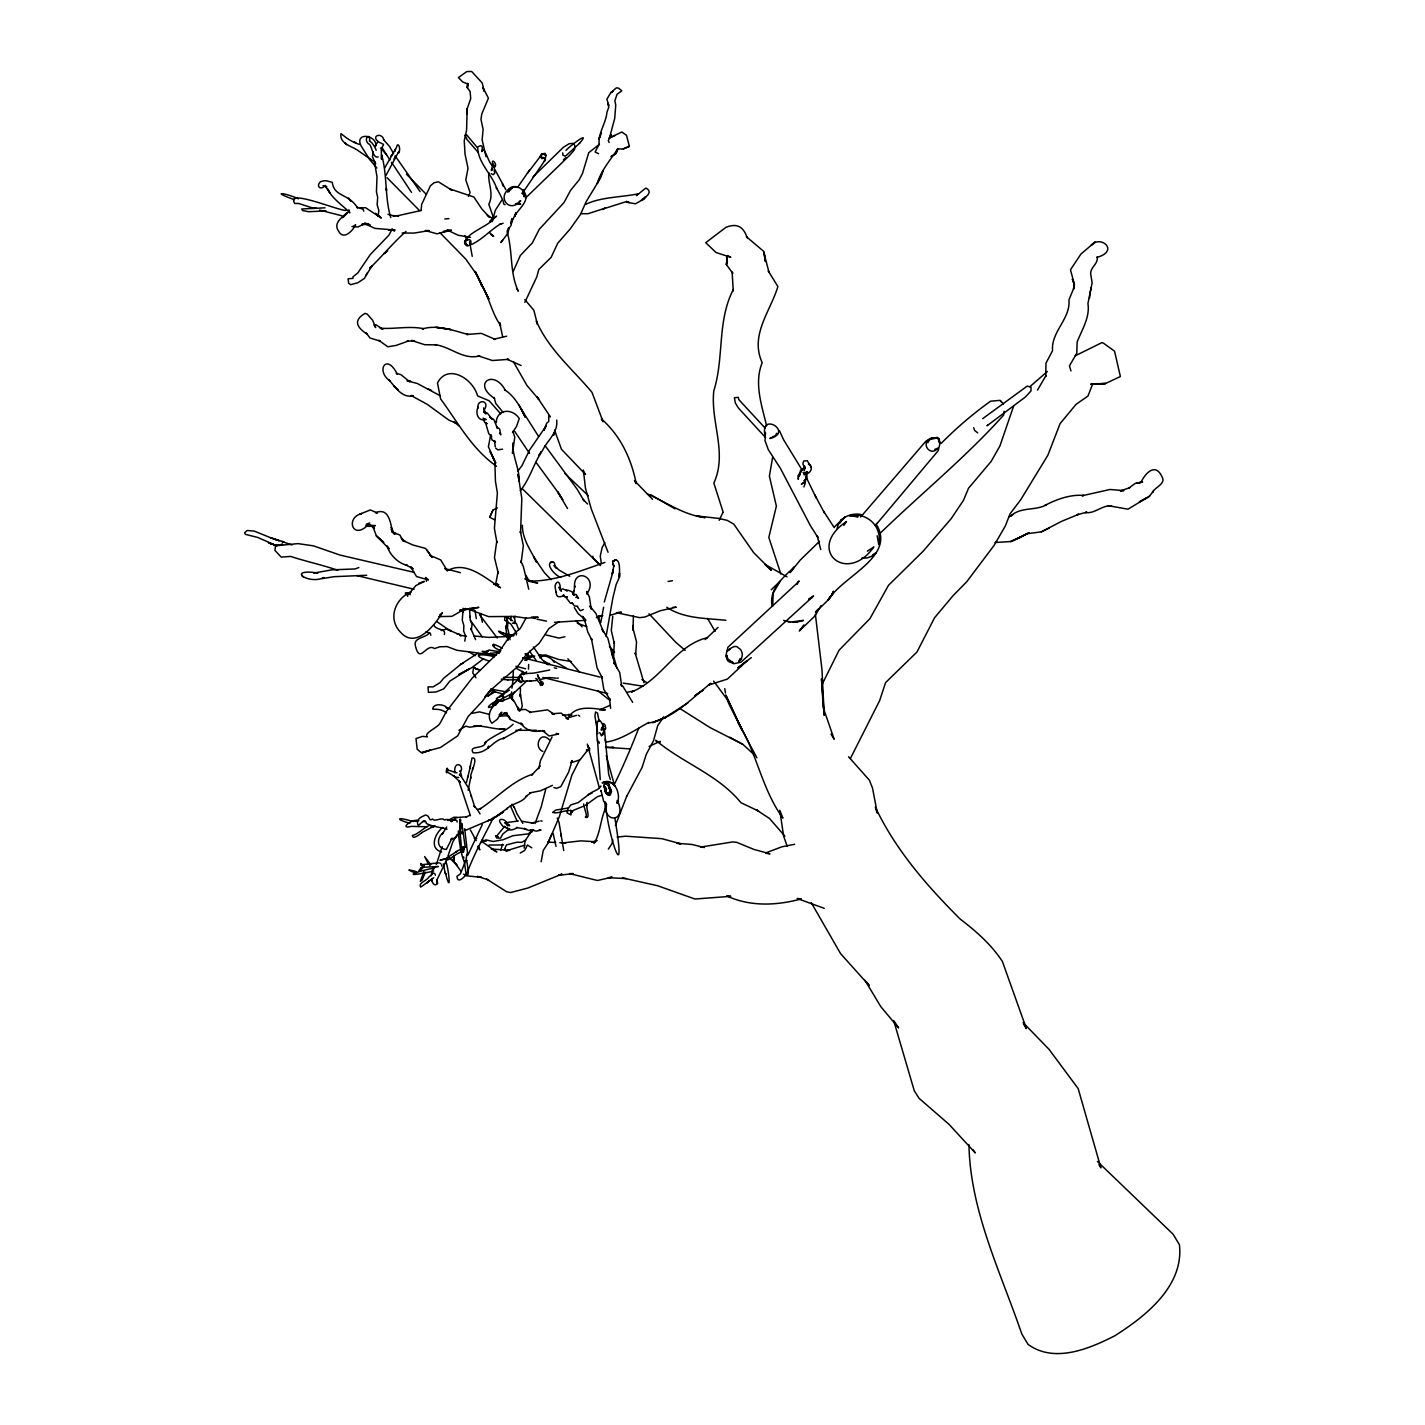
<?xml version="1.0" encoding="UTF-8"?>
<svg xmlns="http://www.w3.org/2000/svg" width="1425" height="1425" viewBox="0 0 1425 1425"><rect width="100%" height="100%" fill="white"/><g stroke="black" fill="none" stroke-linecap="round" stroke-linejoin="round"><path stroke-width="1.5" d="M453.756 860.664C453.364 846.842 454.913 865.26 453.667 860.433M606.391 789.735C600.121 786.333 607.424 776.215 609.223 785.692C612.857 791.605 608.172 799.336 605.055 789.86L605.393 791.303L605.215 789.005C603.755 793.654 611.467 797.875 610.47 790.964M494.76 166.048C494.083 168.168 494.137 173.031 494.724 171.944M501.725 695.329L502.669 694.545L503.328 696.593L501.867 694.67M453.453 860.041L453.275 858.83L453.488 859.72M462.092 826.233C459.687 823.383 462.751 829.101 462.11 825.859C457.372 815.634 461.219 840.768 461.255 846.343M463.125 608.261L462.27 620.231L463.855 625.575L463.642 631.079L465.637 636.067L464.746 641.108M462.021 826.571L460.631 826.607L461.415 828.548L461.023 825.859L462.413 825.574L461.219 825.146M605.126 788.292L605.981 793.226L605.215 789.005M587.064 802.311C584.784 805.713 591.589 819.874 585.337 817.166C588.133 816.578 584.125 808.812 583.698 804.056M587.189 805.267L587.189 805.57M609.401 788.274L610.345 790.608L610.238 789.682C613.142 799.746 603.79 794.758 604.913 788.061M501.885 696.184L501.938 694.509M503.72 696.576L501.867 694.937L517.827 679.974M514.336 616.669L515.565 623.42L512.537 623.259M541.179 156.109L542.212 153.971L527.375 173.422M513.837 617.916L513.873 616.58M456.98 772.76C456.232 773.276 447.165 769.037 447.895 770.551M506.801 620.409C506.392 629.707 508.262 629.921 507.532 620.534M521.978 673.01L522.583 671.424M602.615 734.178C605.091 732.308 601.867 729.6 604.503 729.03M460.738 847.697C462.591 852.72 463.339 845.292 461.967 851.669C457.193 842.389 466.313 850.351 462.323 848.338M611.218 134.734L609.49 137.851L614.727 118.346L615.743 105.094L614.87 100.73L617.061 94.299L621.817 90.79L618.557 88.154L616.366 87.833L610.791 92.696L606.89 99.18L608.831 105.682L607.887 103.277L608.724 107.409L606.979 112.13C606.035 123.227 598.037 132.917 599.123 144.335L595.116 151.958L598.607 153.74M600.246 779.618L597.467 739.575M609.152 785.62L608.974 784.623L609.205 788.559M633.234 625.433L633.038 630.224L633.377 615.849M541.037 684.784L542.426 684.962L542.729 683.697M542.729 683.893L542.337 684.855L542.907 682.397L540.057 680.669L539.042 677.73L539.558 679.244M606.088 636.441L612.839 598.072L616.134 584.553L619.447 577.196L619.519 573.099L619.358 577.303C619.287 573.135 621.442 555.038 612.572 561.503L613.801 565.868L612.358 573.937L604.307 601.973M541.162 861.715L543.246 850.476L548.055 842.994L559.402 816.507L571.87 775.164L579.85 759.436M409.118 870.123C416.955 874.879 420.82 871.387 409.171 870.069M447.931 770.925C447.058 763.248 445.491 774.47 446.844 772.403M539.576 678.923L537.599 676.073L538.65 677.071M805.285 483.075L803.896 486.923M511.931 688.15L513.267 678.478M1070.941 370.91L1069.445 365.833L1076.819 353.204L1077.14 342.089C1081.842 329.745 1090.161 317.294 1087.934 303.596L1092.12 282.809L1090.606 273.493C1090.713 266.831 1098.443 263.678 1097.268 256.91L1096.751 257.48C1120.246 250.836 1100.278 234.43 1091.069 245.438L1095.059 242.018L1080.898 254.077L1070.478 269.788L1074.486 284.662L1072.348 279.104L1074.058 283.842L1073.631 289.043L1074.218 283.165L1073.684 288.367L1068.946 299.838C1070.816 318.719 1050.848 331.776 1052.558 350.657L1046.003 363.072L1045.736 376.414L1045.968 375.541L1037.489 390.076M482.434 149.874C485.355 147.309 490.111 168.773 493.584 165.104C493.05 163.733 493.941 163.733 492.783 165.086C490.503 155.468 499.071 166.297 493.941 166.903M470.571 765.866L469.912 768.057L472.013 758.011C479.655 756.497 469.163 775.788 470.927 776.5L468.148 790.323M574.881 145.582L574.542 149.625L570.107 154.88L525.469 198.111M1089.537 298.181L1089.947 292.98M475.576 639.629L470.802 628.389L471.337 630.082L472.031 624.471L470.25 620.053L469.502 608.368M460.774 848.481L463.125 851.883L462.787 848.516L460.916 848.997L464.318 849.941L462.395 848.231M511.824 218.613L510.702 223.565L516.206 213.109L514.478 216.262C518.718 208.264 532.077 199.66 522.761 190.202M459.545 775.378L459.58 774.042M502.223 694.919C504.539 697.217 500.87 692.853 499.694 697.199M502.954 695.632L501.885 695.952M612.786 616.188L611.289 630.438L614.264 643.352L614.264 641.784L613.658 656.533L616.882 667.951M526.591 654.788C530.029 651.278 527.41 660.309 523.545 657.905M727.373 256.447L726.447 264.658L732.824 273.351L732.129 272.104L733.252 290.985L733.287 289.56C716.9 321.231 724.31 357.728 713.8 390.824C710.327 422.227 727.712 452.669 713.854 483.111L723.188 512.27M508.066 640.448C505.626 632.593 504.575 613.997 509.135 634.588M502.544 844.223L500.781 850.191M509.117 228.107L507.817 233.379L500.887 242.535L502.687 240.113M600.744 622.618L603.612 607.21M806.978 471.817L806.871 477.981L804.003 480.92L805.41 479.566M510.898 616.295L511.112 620.73M603.416 734.267L601.475 735.888L599.729 732.61M548.803 415.583L548.732 421.515L546.683 423.243L543.994 430.297L546.096 425.968L529.548 450.068L521.942 465.69L517.845 471.123M524.186 848.124L525.077 840.821L532.612 829.599M378.124 216.101L378.836 210.437L377.162 204.844L377.678 197.345L376.449 191.787L377.002 176.753L374.276 161.168L375.666 163.857L372.424 156.714L373.136 152.119M1004.091 411.255L1003.61 415.085C965.847 457.283 920.603 494.012 879.581 533.823M407.728 596.38L407.051 594.474M488.811 172.603C487.599 183.219 494.297 193.604 488.811 204.274L493.584 218.007M556.676 420.09C558.262 432.666 547.574 439.969 542.711 450.14C533.823 462.893 530.1 478.675 520.267 490.752M470.713 778.388L470.856 777.373M505.946 845.951L504.361 849.941L505.056 849.051M505.946 627.071L505.839 627.802M573.295 594.599L574.845 585.942L574.524 587.314C573.046 566.616 599.337 576.644 586.762 594.011L586.655 591.517L589.362 596.897L591.233 609.081L589.843 606.035L595.971 613.569L603.683 632.344L602.169 629.423L607.869 638.311L612.964 657.744L611.699 650.121M526.894 654.752C528.586 653.754 529.103 654.716 526.502 653.63M573.295 593.281L573.652 590.663M466.456 782.503L470.25 767.006M508.832 191.787L509.117 189.935L508.868 191.342M467.81 776.322L467.649 777.409M603.63 732.414L603.559 732.913M431.276 875.716L431.989 871.103L435.391 866.436M772.635 457.193L769.393 476.199L776.376 506.107L768.823 537.457L780.864 573.99M638.703 728.282C631.328 747.234 623.331 766.062 614.264 784.552M727.284 256.179L726.447 264.658L727.427 255.538L730.776 257.355L716.027 252.492L705.731 242.695L725.966 227.305C736.28 223.226 743.12 225.845 747.234 237.761L746.379 236.71L764.085 251.691L765.403 261.523L763.925 252.848L768.983 272.264L768.289 270.999L777.89 286.567C770.302 311.665 749.568 335.178 762.215 362.734C753.807 383.04 761.841 405.573 766.632 425.879M764.976 432.113L765.118 435.623C759.418 411.023 794.313 432.22 769.838 438.526L774.612 435.907M608.707 788.47L608.671 786.083C612.554 791.855 606.142 797.626 605.019 788.951L605.055 789.931L604.129 785.834L606.159 788.613M490.503 435.712L488.401 446.773L495.757 463.196L490.147 451.565L494.902 461.967L495.419 481.133L497.396 492.979L494.404 528.319L496.915 542.622L496.773 541.144L494.475 557.513L498.233 573.099L498.073 571.55L495.419 585.604M545.722 789.218L541.215 806.835L535.034 823.561M538.864 768.77L540.396 760.718L552.081 736.939M606.07 788.363L605.714 791.855L605.376 788.435M540.983 683.092L541.358 682.147L540.752 684.089M612.768 839.913L611.966 843.653L608.332 849.086M507.728 192.143C509.473 181.866 526.235 187.174 524.222 196.828L523.509 194.53M1089.893 293.657L1091.212 287.725M473.688 666.864L472.815 672.992L475.932 677.766M539.861 657.905C543.691 653.897 549.854 656.925 554.093 661.556M601.938 730.099C599.498 731.043 603.345 725.574 603.113 726.18C601.617 720.142 606.462 726.18 605.144 726.34C607.994 731.666 599.729 728.46 604.04 728.905M503.15 223.28L500.05 224.153L501.03 223.636C489.541 230.351 479.798 242.446 467.24 246.044C458.316 239.756 475.38 235.624 469.805 245.349L469.716 241.609M448.02 855.837L452.936 841.658L457.336 834.373M597.627 741.428C596.202 735.656 595.65 708.813 603.167 725.931M837.098 529.477C837.989 517.524 852.061 511.896 862.463 514.906M466.777 854.947C464.514 876.037 458.298 838.951 458.369 830.935M442.195 846.735L436.282 864.619M465.102 862.125L460.4 873.846L456.998 876.25C457.247 884.034 463.855 877.675 465.975 874.612M509.74 828.584L502.882 833.928L500.424 838.238L496.577 837.953L495.633 835.709L498.447 837.383L496.559 836.208L504.682 826.34M423.973 871.566L420.304 881.327L422.121 880.062L425.363 872.207M804.608 468.219L804.323 470.41L804.644 466.082M765.065 434.304L765.457 432.897L765.047 440.752L768.342 449.748L780.455 468.433L810.504 525.843L818.003 537.599L817.238 536.049L820.764 549.551M927.817 442.73L930.24 438.704C920.229 443.781 930.863 457.211 937.775 448.162L934.764 449.392M740.127 658.51L738.649 661.752C743.387 658.439 743.69 650.477 738.186 647.734C734.89 642.907 725.236 653.202 728.567 649.693L727.231 651.011L730.259 649.212M461.451 848.962L461.575 848.837M562.697 152.867L562.822 155.093L565.155 156.198M513.374 671.139L513 677.552M615.404 825.52L626.679 796.308M494.813 173.155L493.388 174.58M520.748 710.006L522.298 706.159L520.428 694.064L520.25 696.647L520.428 688.132M602.882 726.073L603.612 727.124M606.498 806.229C600.335 818.164 600.887 832.236 594.011 843.493M375.007 146.526L377.963 141.592L383.539 144.37L381.277 149.625L381.526 159.226L381.615 154.844C387.404 174.669 384.714 198.253 390.806 217.597M551.742 834.337L547.841 842.923M603.078 733.252L602.027 734.107M1013.602 406.107L999.905 445.989L991.141 461.433L968.519 488.258L963.514 500.246L951.205 518.647L922.972 551.404L888.523 585.283L869.945 618.646L839.093 650.156L821.655 685.283M600.085 136.016L598.91 138.955L601.475 133.148M444.315 634.517C446.595 628.3 435.854 630.545 433.663 624.88M461.344 824.79L461.86 823.49L465.245 847.376M821.032 605.554L815.011 615.903L799.283 630.972L803.896 624.916M461.771 849.193L462.983 847.946L464.443 848.962M508.44 228.107L507.3 230.725L511.005 225.542L512.394 219.61M522.334 679.796L522.245 677.819M798.499 477.678L798.303 479.352L798 475.754L799.763 473.456M522.298 193.266L523.955 189.525M513.178 271.463L520.357 255.449L532.344 242.909L539.309 229.265L564.015 202.546L570.641 190.237L579.156 179.871L582.451 173.547L588.757 152.689L599.444 144.263M617.969 148.823L615.849 153.615L611.004 156.679L616.152 153.33L618.04 148.414C611.414 158.834 601.439 169.468 597.324 183.415L603.22 170.323L600.691 177.733L586.281 201.459L580.42 214.534L570.196 228.944L557.692 243.283L551.137 257.355L538.864 269.414L536.78 276.931L524.845 302.385M522.173 193.551L544.76 160.58L546.078 155.183L542.355 153.864L544.439 153.847L545.739 155.61L545.205 153.383L541.553 153.971L540.235 156.376L541.856 158.638L545.205 157.926L541.642 157.284M489.79 517.132L492.979 510.061L497.414 507.799M468.397 196.365L470.108 192.607L465.797 179.924L468.023 168.328L465.031 154.114L464.247 140.772L466.598 130.085L467.168 108.727L470.713 98.646L470.125 91.592L467.347 87.673L467.703 83.434L467.347 87.673L467.917 84.111L462.697 81.955L458.405 77.573L466.866 71.553L471.657 71.482L482.22 82.971L484.197 91.236L482.933 87.531L488.419 98.182L481.739 114.107L480.991 119.468L483.111 129.372L482.131 139.846L486.014 156.625M492.979 510.061L489.648 517.293L494.493 519.68M365.887 275.702L371.907 266.101L369.823 268.203C382.363 256.037 393.496 242.41 406 231.42M502.918 695.845L501.974 695.667M367.169 272.994L364.568 278.303L357.728 282.809L350.568 284.679L348.662 283.219L348.092 278.766L353.044 278.392L352.972 276.806L357.835 272.923L370.268 254.594L388.865 235.214L392.32 228.855M719.162 520.321L722.867 512.608M446.292 860.682L436.762 880.223L437.457 883.571C432.826 888.755 430.617 875.894 431.757 880.775L431.615 878.762M496.595 421.64L496.096 422.655C497.147 408.476 512.59 408.191 519.252 418.558L516.527 426.449L512.537 432.381L512.822 431.437L514.763 437.048L512.519 453.435L513.071 442.943C511.86 456.125 519.804 467.934 519.003 481.418L518.077 474.311L521.817 498.465L520.553 533.003L520.357 531.525L523.331 545.668L521.14 562.608L520.837 561.112L523.367 566.544L528.746 589.238M626.644 796.397L642.105 767.416L646.238 754.413L653.541 740.697L657.673 725.735L663.694 716.811M467.934 855.018L482.345 824.505M527.214 845.488L524.703 850.458L520.25 853.005M850.387 758.51L879.617 700.673L885.566 682.628L916.97 652.027L934.568 617.755L953.2 595.525L966.72 581.756L994.116 545.365L1005.337 525.95L1010.111 513.748L1020.888 499.498L1047.874 455.216L1060.111 423.581L1076.018 404.379L1087.952 396.061L1092.761 383.788L1105.515 383.521L1120.388 376.538L1114.546 351.173L1103.253 343.015L1101.757 342.695L1075.287 355.787M604.859 542.533L602.08 547.823L600.246 556.213L601.368 563.552M528.479 669.091L528.675 664.442M807.138 472.013C802.061 475.79 803.219 475.79 807.69 472.031M611.058 135.001L608.297 140.576L609.134 142.536M432.683 872.955C429.548 877.212 434.304 869.784 435.409 875.288M839.966 523.135L842.033 519.484L834.765 526.68M559.152 621.585L548.91 628.603L539.202 643.281L526.377 654.467L517.328 666.9L490.147 690.555L482.273 701.314L468.077 716.632L457.692 735.852L440.307 747.591L421.123 752.543L417.187 749.247L416.011 738.56L422.512 736.369L427.286 736.868C423.189 733.038 438.508 727.462 440.307 722.778L446.524 711.235L472.281 677.997L498.892 652.027L507.71 639.237L520.357 628.336L526.11 617.987M540.966 683.234C538.846 680.972 540.788 687.758 541.197 684.712M466.492 855.481L467.507 852.88L464.71 828.869L464.782 829.831M501.743 200.302L495.383 210.188L492.124 221.712L493.584 216.457L489.666 221.837M1141.229 481.739C1146.038 472.281 1155.764 462.502 1162.266 477.322C1165.988 483.788 1154.535 487.582 1152.451 492.266L1153.52 491.126L1148.675 497.004L1139.305 501.956L1149.708 496.078M570.677 812.588L570.677 810.059L570.998 814.94L567.061 812.856L567.898 808.794L570.766 804.929L578.229 802.578L588.703 794.527M529.548 170.092L517.685 187.209M876.82 523.331L875.377 525.522L938.202 450.692L940.197 442.552L937.846 438.597M775.841 434.625L776.732 433.271M482.22 150.391C480.439 155.628 485.747 141.467 477.731 147.113C477.571 162.593 492.106 174.295 496.826 188.688C493.78 183.041 504.842 202.154 503.506 203.65M570.962 762.393L572.209 760.522L568.575 772.261L560.809 786.636L556.587 788.328L553.844 787.562M510.114 190.273L512.555 187.583C495.205 193.533 508.084 215.3 520.748 200.782L519.056 201.495M565.778 157.73L563.392 159.921M843.796 525.397L846.468 521.568C805.161 549.07 846.628 585.639 873.846 546.951L867.38 551.19M609.455 794.028L610.256 790.145L609.081 786.564M740.109 660.327L741.481 658.368M442.73 827.426C435.391 833.002 428.604 848.338 441.643 852.007M609.508 794.295L610.381 791.73L608.92 794.633L606.248 792.834L607.531 794.206M493.567 817.309C484.553 835.513 474.062 853.807 467.186 872.848M384.75 167.829L396.435 147.541C397.949 139.935 401.547 150.177 398.341 153.241L398.857 151.371L385.765 175.845M794.402 566.651L790.091 572.601L800.102 560.221L819.517 541.286M828.709 599.284L832.467 594.065L827.889 600.174L832.966 593.388L827.07 601.118L815.545 612.233L817.772 609.312M491.144 169.878L492.373 169.041M506.908 617.791L506.837 619.234M514.639 691.802L513.125 693.12M458.761 777.444C454.967 778.406 450.995 773.062 446.72 772.225M803.825 482.416L801.384 484.162L805.303 481.988L805.855 477.589M800.28 473.617L799.176 476.36L800.494 470.357L804.377 467.738M566.046 155.646L579.583 143.302M465.156 135.268L466.723 134.93L477.304 147.559M490.325 653.291L490.253 654.877L495.401 655.447M496.577 700.548L492.836 705.09L497.396 701.421M459.01 833.411L455.483 837.686L450.941 839.361L452.099 838.185L446.328 849.407C436.762 849.015 436.442 838.149 442.819 833.037L442.391 833.963L446.72 826.981M482.363 622.226L480.492 613.605M484.928 696.736L490.627 689.985M492.355 165.567L491.572 170.608L492.355 169.237M567.952 718.503C574.934 704.413 592.729 708.403 605.304 709.899L599.64 709.953L609.953 705.357M496.755 700.334L497.592 699.265L498.643 700.387M497.913 701.011L496.203 700.298L496.915 698.767L498.34 700.655L496.399 698.517L509.455 690.092M600.958 785.941C598.482 790.537 593.584 790.394 588.24 794.74L591.998 793.102M429.477 825.36C423.136 828.174 417.222 834.818 412.359 835.406C412.609 841.373 423.688 830.828 421.747 832.699M451.957 821.317L455.733 817.612L466.866 816.757L465.939 816.988L469.805 815.367M446.559 858.028L457.087 851.313L455.483 852.061M552.953 812.339L555.679 810.095L568.361 807.975M793.85 567.382C783.073 577.606 768.52 589.594 772.207 606.391M540.253 765.991L531.774 775.022L532.665 774.185C512.234 780.811 497.859 797.288 480.118 808.883L481.027 808.492L477.322 809.489L474.062 805.927L474.81 807.156L468.967 788.631L460.809 775.841C463.214 779.564 458.761 767.006 460.453 771.709C464.995 765.617 453.969 759.293 454.7 772.19M494.368 166.155L493.264 166.761M526.929 680.74L509.455 697.359M440.183 860.005L447.806 858.295L440.254 860.272M987.685 425.06L987.008 425.772L1025.394 397.005L1031.005 390.967L1030.987 387.208L1027.193 386.104L982.698 418.647M829.243 598.571C843.903 575.896 894.615 556.872 877.123 525.683M446.88 857.672C444.351 864.69 455.216 853.7 461.219 851.954M483.52 658.831L471.533 667.844L458.636 674.648L469.021 669.055L449.908 681.061L443.709 688.881L436.014 691.998L428.408 692.354L428.017 686.886L433.164 686.85L440.236 682.504L443.407 678.496L460.738 664.388M705.197 639.611L718.04 627.392M513.071 724.221C505.608 731.648 492.961 735.407 484.678 742.959L485.8 742.158C484.304 749.942 468.095 744.848 473.171 752.756C488.027 754.235 492.676 739.593 504.468 738.132L502.918 738.702L521.016 728.798M930.24 438.704L927.907 440.966L930.792 438.472L937.418 437.386L939.253 438.704L939.592 443.086L938.541 440.04M495.74 216.903L496.559 216.119L490.342 221.498L492.035 220.269C487.101 226.896 458.387 236.283 467.293 245.314L465.886 244.494M771.246 589.808L780.33 580.937L773.205 593.067L772.688 606.177M648.553 723.045C673.633 718.645 691.57 698.286 710.897 683.27L708.563 685.104L727.409 679.084L747.145 660.666L737.829 667.933L751.331 657.62M532.986 176.932L563.392 147.292L569.288 143.658L572.939 143.391L574.168 144.762M941.159 443.407C956.674 427.696 973.168 413.678 990.607 401.191L1000.029 400.372L1001.65 402.117M798.303 582.041L727.997 647.164L725.735 656.141L728.442 661.414L733.804 663.729L741 662.162L813.586 595.953L808.794 599.088L812.339 597.431M1047.357 371.498L1029.972 386.602M421.301 867.629C430.546 861.715 412.84 877.212 421.373 867.576M526.609 671.816L523.278 674.755M549.765 669.982L533.609 673.152L522.12 673.776L518.148 677.445L519.11 680.865L518.575 677.783L518.059 680.046L520.855 682.682L523.028 681.025L521.033 676.305L521.817 677.534M511.415 693.975L511.611 691.909M565.992 150.409C569.483 146.258 592.248 128.945 579.369 143.462M533.092 655.714L525.683 660.452M602.632 726.608L603.523 726.269M583.342 609.544L580.313 610.773L577.25 606.533M385.569 252.528L383.931 253.668L387.707 250.782M418.683 583.324L424.365 581.4L415.886 585.586L408.156 594.67L411.059 591.856C395.117 598.553 387.529 618.806 400.336 631.988C415.601 649.64 434.197 625.717 442.427 612.786L439.613 615.048M875.146 553.488L872.991 555.162L876.215 552.633L871.494 556.391L866.917 557.994L861.733 558.155M447.806 820.497L453.987 817.184L457.14 817.558M860.647 517.026L925.787 441.305L931.665 437.885L936.439 437.831M804.092 467.952L802.115 470.018L804.662 466.812L804.911 468.237L802.845 463.962L803.629 461.023L807.316 460.756L810.059 465.352L808.438 464.051M429.263 633.003C425.879 637.973 413.767 637.385 415.227 645.044C419.698 665.707 426.146 642.301 434.429 648.607L439.666 646.808L446.987 646.558L457.104 650.334L495.829 655.233M496.666 700.655C483.93 707.602 487.207 710.968 498.038 702.436M589.861 748.357L586.423 750.868L588.151 749.568L580.028 759.846L570.891 762.803M520.659 674.648L522.12 673.776L520.036 674.969M463.214 663.142L460.489 664.513L477.25 653.612M378.231 156.928C372.317 159.083 372.032 143.872 368.452 143.836C362.752 138.777 370.678 131.777 369.556 140.933C373.439 143.106 376.271 150.052 376.147 150.355M585.568 805.285L597.502 796.628L601.76 795.346M648.892 722.386C635.194 729.707 621.603 739.878 605.892 742.14M466.26 830.027L492.943 818.663L507.567 808.207L506.694 808.848C512.608 802.827 522.12 803.219 526.822 795.72L525.967 796.486L530.848 792.745L529.69 792.923L540.413 790.839L552.473 785.371M663.783 718.271L687.848 702.952M929.242 439.648L935.958 438.205M512.572 620.694L506.196 616.669L505.02 617.417L504.592 620.16L510.756 623.901L516.741 633.484M996.698 541.66L994.988 542.551L1010.842 541.518L1027.211 533.716L1041.354 531.863L1061.589 521.336L1078.547 514.336L1076.89 514.799L1086.901 512.181L1085.244 512.537C1094.756 514.122 1101.988 504.931 1111.589 505.857L1108.08 505.661L1128.012 509.188L1146.128 498.198M575.842 597.431L577.125 596.719M602.722 209.564L605.34 208.103L587.955 213.732L581.471 213.661M499.783 701.332L501.707 700.316M489.986 221.356L492.035 220.269M660.202 741.303L649.141 746.379M435.872 866.952L433.432 868.252C420.411 870.319 396.488 878.744 430.956 871.708L433.681 870.96M805.784 472.281L803.094 472.601C809.044 476.787 814.815 467.293 808.688 464.123M609.134 138.065L621.834 132.008L626.537 135.339L629.351 146.365L622.974 149.037L617.47 148.895M448.073 570.338C466.42 560.524 485.907 578.461 500.567 587.759L497.058 585.924M422.619 832.111L434.946 825.698M531.4 823.116L539.202 821.121M461.237 825.716L460.097 818.93L459.741 823.169M1041.354 531.863L1049.067 528.105M532.291 831.701L527.66 833.963L512.875 835.709L503.114 839.735L493.228 841.48L485.907 839.877L480.742 842.692M1008.793 516.83L1012.694 514.959L1011.038 515.779C1021.155 506.587 1035.191 511.076 1046.556 504.753L1044.899 505.394C1056.798 499.284 1070.246 494.297 1083.766 495.419L1082.109 495.757L1109.986 489.488L1123.791 490.627L1120.282 490.913L1129.811 487.688L1128.493 488.312L1135.333 483.36L1142.618 481.971L1136.99 483.111L1141.318 482.398M604.77 208.424L625.254 201.94L635.408 203.811L643.619 199.251L645.454 196.828L641.428 200.052L643.619 199.251C646.754 195.973 652.917 191.752 646.024 188.1C645.026 188.136 632.272 199.838 637.848 193.871C622.422 197.202 600.923 196.935 585.996 204.238M459.83 849.603L457.087 851.313M804.11 468.362L801.313 470.927L804.413 468.095M347.914 212.45L342.659 217.669L346.631 213.02C341.715 217.9 332.951 223.226 338.633 231.206C343.496 240.665 352.83 230.743 355.644 224.794L353.382 226.397M499.088 714.816L501.832 712.179L497.307 719.251L491.928 723.277C486.833 717.826 489.63 707.423 496.381 704.11L495.419 705.197L498.732 701.1L502.847 701.332L501.636 701.189L510.524 697.555L514.585 701.973L519.43 711.022L517.453 707.121L520.303 710.63L518.005 709.793L525.451 709.418L530.759 712.464L529.53 712.375L547.556 709.864L554.325 714.353L551.992 713.729L561.183 713.123L568.486 719.055L566.063 718.396L576.555 715.35M615.03 135.5L609.544 137.887M493.852 818.182L488.062 820.693L488.971 820.301M623.384 148.859L629.351 146.365M458.886 730.277L465.797 726.162L469.751 727.195L481.009 725.628L473.795 726.127C484.34 725.272 494.404 729.743 505.073 729.208L499.997 728.781L505.038 729.279M360.115 207.907L365.548 207.694L381.312 218.025L375.488 213.251M707.512 637.634C675.521 645.187 661.663 680.259 631.489 691.909L633.947 691L627.659 692.105M431.579 874.879L429.139 876.749C426.52 881.309 418.006 882.592 420.607 887.062C422.619 886.19 427.589 881.808 431.276 879.457L433.788 877.675M502.58 449.178L497.752 449.837L495.704 448.091M765.652 852.952L781.826 846.824L794.669 844.277M603.559 726.661L602.205 727.302L603.292 726.928M530.937 657.157L528.515 658.047L533.36 656.355M504.539 822.848L518.326 820.996M495.223 691.731L487.991 696.041M560.363 589.344L562.928 588.935L567.346 590.876C562.447 589.273 573.367 590.182 573.135 593.976L574.507 595.347L572.654 594.243L576.306 594.581L578.55 598.34L576.608 597.2M539.505 679.761L548.839 677.552L556.053 678.14M526.805 653.754L526.591 655.251M596.345 617.631L602.009 615.814M604.93 562.465C580.367 570.837 555.697 581.257 529.263 581.168M571.033 812.731L573.883 810.113L583.68 806.158M597.253 840.536L591.749 842.228L595.632 841.748L580.919 840.857L562.18 842.977M524.756 845.132L505.786 850.974L509.723 850.28L491.233 849.015M358.886 567.524L355.163 568.949L331.918 569.84L313.803 573.082L318.042 572.957C285.303 568.343 308.512 585.141 323.831 577.588L322.157 578.603L334.145 576.68L366.67 575.272M441.216 630.509L446.488 629.048L451.03 630.669M323.974 185.963L325.203 185.446C321.159 190.932 315.352 186.408 320.536 181.652C326.378 179.746 326.895 181.118 332.274 182.364C334.252 197.345 348.608 193.105 357.657 208.014L356.66 207.106L363.037 209.226L363.785 211.203M610.737 615.012L621.442 612.18L616.312 612.679L639.683 617.648L644.812 617.043L660.363 610.719L676.216 607.175L672.689 607.406M796.575 622.155L803.415 620.409L789.824 622.155L783.625 620.409M457.176 634.054L459.313 634.196L460.898 636.084M421.123 210.526L396.934 215.888L398.786 215.816L392.908 215.656L394.868 216.19L387.938 214.267M629.903 748.873L605.696 747.323M462.502 833.678L462.252 831.862M557.228 678.247L558.297 678.015M564.906 636.779L558.974 638.079L545.935 634.927M366.35 524.222L369.645 523.064C353.311 542.391 344.405 517.667 361.79 513.552L360.08 514.033L370.375 509.936L377.429 513.018L375.594 512.697C389.221 507.033 390.628 523.67 392.588 532.54L391.234 527.357L394.654 534.482L391.252 529.441L392.142 530.884M435.213 866.685L424.222 867.219M513.089 635.087L510.15 635.71L514.104 634.909L509.687 635.728M472.298 713.319L479.441 711.877L488.722 714.21M433.432 867.059L438.383 866.543L437.172 866.453M534.785 656.088L527.161 655.928M511.041 694.1L497.699 701.064M605.803 781.791L602.134 782.877C614.015 776.18 621.799 794.562 617.043 803.397L617.274 800.476C628.14 822.296 602.33 824.808 605.251 801.919L606.64 804.662L603.701 801.349L600.905 790.323L601.065 791.356M438.757 862.82L422.352 864.672L424.258 865.492L421.337 864.779L423.724 865.919L420.785 863.461L420.767 864.939L423.403 866.667M325.042 207.818L301.655 208.994L302.617 210.544L308.459 211.702L326.022 210.918M506.338 844.936L516.794 842.228L521.639 842.371L525.736 840.144M448.091 820.301L455.234 819.66M503.435 677.427L522.031 677.409M668.058 581.471L672.422 580.741M493.584 584.321L497.432 583.68M527.482 845.061L531.792 847.822M700.405 847.109L732.699 841.943L736.707 842.335L753.825 849.389L769.999 853.824L765.848 853.29M460.008 610.132L478.853 607.371L462.234 610.007L465.601 608.457L451.974 616.33L438.74 616.615M529.922 681.114L531.311 680.918L519.715 681.364L520.766 681.577M506.677 336.211L493.727 339.275L495.241 339.417L481.347 333.361L466.723 334.43L468.184 334.519C453.382 330.564 437.653 324.33 422.227 328.961L423.635 328.676C408.957 325.737 394.529 329.3 380.101 328.195L382.933 329.3L375.773 324.651M524.988 653.915L526.235 653.79M489.951 653.541L498.536 652.383L499.249 653.452M562.43 715.065L571.906 714.887L568.593 714.406M617.096 837.134L625.468 836.19L661.859 838.666L680.954 843.867L676.982 843.297L691.891 844.455L704.395 847.537M536.602 730.259L515.886 730.33M459.972 610.221L474.382 608.671L469.306 608.564M530.349 681.043L536.388 680.455M444.832 218.987L448.964 218.595M474.098 635.978L488.775 637.402L508.03 636.53M610.63 708.421L609.508 698.464L610.292 700.209L603.79 689.344L601.671 676.537L602.419 678.229L597.075 667.897L591.375 638.453L591.785 640.021L587.759 631.898L584.749 620.374L554.45 622.333M598.91 615.921L602.846 615.618M508.672 715.706L500.175 716.116M462.395 847.839C466.046 849.692 460.239 847.216 462.466 851.918M538.864 655.696L541.447 655.536M294.494 199.732C268.506 190.416 286.461 193.194 298.431 198.841M538.525 655.34L545.65 654.966L558.511 659.437L571.478 661.538M429.691 865.509L430.671 864.583M515.494 616.437L488.543 616.615L469.342 609.473M496.167 654.734L491.767 654.77M459.83 820.105L460.952 820.07M507.728 679.957L519.466 679.672M362.377 224.277L368.79 224.259L362.075 224.473L363.642 224.17L357.978 226.967L351.922 226.504M461.059 833.821L460.239 826.999M507.834 679.939L501.297 679.155M313.803 208.086L316.19 208.103M361.914 224.295L366.955 224.331L364.978 223.814L374.989 228.41L395.135 230.048L388.508 229.959L393.282 230.031L391.323 229.496L394.44 231.135M457.104 822.1C457.959 817.736 449.16 821.228 451.529 821.673C449.712 819.696 447.076 818.841 444.547 819.998C441.875 816.65 434.625 822.403 432.488 819.037C428.284 822.082 430.582 815.706 425.612 815.011C421.729 816.828 420.411 816.863 417.614 820.586C416.706 833.287 424.329 813.978 426.413 823.507C433.378 827.159 442.961 827.551 447.04 829.172M402.135 233.023L414.087 233.094L429.174 230.601L425.363 230.547L436.994 233.825L451.493 230.191L443.264 231.598L449.552 230.458L447.521 230.031M569.288 810.558C564.211 810.433 555.768 814.227 552.936 812.41M516.153 187.085L512.84 187.067L514.763 187.227M605.536 747.359L613.783 747.43L611.859 747.306M792.496 622.012L796.931 622.066M857.814 516.758L849.425 515.761C867.184 511.824 882.556 526.627 878.762 544.564L877.177 535.8M495.579 655.144L489.256 654.948L495.383 655.144M547.752 842.139L555.714 842.478M454.308 776.002L453.31 775.966M476.752 838.488L474.169 838.203M427.162 826.767L411.38 826.358C398.608 829.617 411.789 818.983 417.133 820.462L414.176 821.103L418.897 820.658M430.653 826.91L433.182 827.034M559.811 842.692L565.939 842.994M626.394 878.602L608.279 877.711L612.18 877.177L597.413 880.49L569.59 873.596L573.367 873.614L558.475 875.342L561.913 874.095L527.873 888.024L510.702 892.531L506.73 891.801L486.637 879.082M422.691 821.566L424.65 821.673M528.907 581.329L537.599 583.11L524.738 578.871M586.494 749.817L589.861 750.031M533.128 616.989L538.187 617.31L526.466 618.218L514.888 616.491M577.695 606.248L574.435 605.946L572.102 602.793M505.822 677.409L504.967 677.338M725.895 620.285C706.087 618.201 684.089 618.806 666.811 607.317M540.752 820.925L542.177 821.049M488.152 651.635L482.06 651.403L486.709 652.882M554.289 667.826L556.658 668.396M490.948 654.592L487.012 653.95L486.121 651.403L488.953 650.067L500.531 651.848M643.013 686.227L623.242 683.109M531.881 829.973L532.932 830.08L528.657 830.437L524.186 828.335L526.306 829.564M538.953 830.152L541.001 830.08L536.37 831.149L532.558 830.294M524.649 660.149L526.733 660.398M500.46 715.493L506.873 712.571L503.435 713.266L507.532 714.477L505.483 712.642L510.684 719.5L522.815 724.791L520.748 723.027C524.507 729.279 532.754 732.771 539.826 730.847L538.614 730.847L544.813 731.221L542.498 730.58L549.053 735.959L558.618 734.053L556.195 733.358M658.297 741.748L656.212 741.481L660.274 742.158M439.88 395.562L417.097 383.396L406.998 380.867L410.525 381.259L408.369 381.009L409.652 381.668L400.746 374.543L396.221 373.421L397.237 373.991M355.858 149.411C355.395 147.63 338.74 144.174 341.002 133.629C348.127 139.312 350.603 141.128 359.51 144.531M546.523 621.14L536.993 619.18M532.344 822.991L533.431 823.169L521.995 821.299M435.765 327.269L450.745 329.549L437.226 327.501M503.542 844.972L489.113 845.043M468.611 651.813L475.38 655.678M607.834 781.773L613.534 783.999L611.61 782.77M470.482 237.369L458.173 235.25L446.969 229.906M494.368 583.983L498.75 584.731M371.569 525.415L375.309 525.611L369.271 526.431L365.78 525.415M466.509 636.316L461.059 635.336L446.933 629.191M542.872 677.445L607.673 693.565M450.389 709.027L446.078 707.726L447.557 708.492C446.078 704.663 433.343 702.258 432.666 709.116C438.081 709.472 440.77 708.902 446.559 712.803M494.386 656.836C485.266 653.861 467.026 653.505 488.775 660.986M467.81 240.077L465.245 240.772L464.853 243.622L464.871 241.306L465.352 243.835M506.641 827.889L507.674 828.174L502.776 826.233L500.407 822.955C496.559 817.647 506.926 817.879 507.799 825.966L505.519 823.151M506.107 827.872L507.674 828.174M647.52 494.012C666.437 502.259 683.662 515.12 705.108 517.596L696.38 515.903L718.681 518.415L727.16 520.339L733.822 524.151L753.593 552.562L771.317 570.338L764.762 564.282L787.081 576.858M342.018 215.816L319.538 210.045M622.422 877.871L657.513 885.709L694.955 899.015L730.776 896.325L726.75 895.951C750.565 906.852 776.607 905.605 801.313 898.908L797.145 898.498L824.238 908.331M425.79 631.988L430.243 633.163L430.813 635.212M484.001 411.95L487.279 413.054L491.963 419.021L489.844 417.097L493.834 419.538L497.521 428.426L496.506 426.716L499.623 429.032L500.798 434.803L499.712 433.075M854.127 515.886L857.761 516.741M407.301 594.528C401.547 592.355 409.598 591.963 410.186 594.724M563.605 595.098C566.651 594.581 555.358 600.762 556.32 592.159L556.035 591.82C557.175 594.884 553.791 586.049 555.732 583.947C558.956 578.318 561.147 586.922 559.882 589.861L559.366 587.67M292.018 544.973L281.901 541.464L283.753 541.963M490.592 688.988L506.57 691.944M464.194 860.825L466.135 873.899C470.856 879.759 465.815 857.476 466.83 860.486M493.353 689.718L494.422 689.985M490.307 690.43L503.862 694.349M337.796 570.285C322.264 564.906 305.947 561.45 290.682 556.427L281.135 557.086L274.954 550.424L275.47 545.793L297.896 543.62L313.393 545.846L339.987 555.055L414.176 572.369M543.709 661.129L548.251 663.337M494.226 690.466L487.938 696.023M283.13 541.803L270.786 537.795L279.229 540.734L273.155 538.757M515.494 203.722L520.748 204.078L516.776 203.205M356.909 575.611L414.069 589.238M786.19 620.766L790.269 621.977M600.192 677.142L522.868 657.762M492.818 174.562L491.215 173.618M488.561 879.938L477.446 876.428L481.383 877.337L466.509 875.841L463.588 874.148M346.507 210.348C341.555 212.093 284.626 187.423 294.779 203.49L298.627 203.454L314.159 208.478M515.921 666.277L525.7 668.788M509.509 636.476C503.613 637.224 492.444 627.018 503.15 633.199L501.903 632.718L513.623 635.995M372.727 160.758L356.535 149.5M275.951 545.437L257.604 537.403L245.421 534.357L244.655 532.772L247.166 530.474L254.291 531.115L271.231 537.991M516.473 668.432L526.074 673.633M577.303 623.224L586.904 626.662M523.331 657.923L526.431 659.045M977.728 432.862L974.575 430.457L973.702 427.678M364.818 222.888L370.393 225.061M558.707 576.519L560.809 577.357C556.053 576.502 543.406 562.875 553.025 561.949L550.335 562.394C557.638 560.773 552.473 566.918 556.908 568.415L553.987 565.476L559.312 570.232L569.822 576.27M525.273 828.976L516.598 827.551C519.43 826.411 510.738 832.449 507.407 828.798M505.572 823.151L509.687 825.77L505.626 822.635M531.507 617.025L535.23 618.646M431.508 390.397L427.643 388.687M680.705 709.044L710.024 727.569L742.799 744.313L753.932 754.448M521.105 365.548L507.14 359.278L508.672 359.349L492.373 360.525L478.194 355.822L479.655 355.894C463.125 360.311 450.638 346.667 435.035 344.654L436.495 344.868L424.65 344.708L411.665 340.486L414.479 340.771L407.016 341.163L408.405 341.02L396.097 345.438L387.849 346.792L378.783 340.343L380.172 341.109L369.966 337.992L366.332 333.058L367.258 334.216C357.639 328.017 352.331 320.768 364.996 313.411L367.24 314.141L372.62 320.233L375.666 327.572L373.973 325.06M322.958 185.713L326.859 186.782L325.096 185.998L330.119 193.07L327.394 188.777C332.809 199.714 344.779 206.75 349.784 212.895L348.911 209.724M436.923 621.692L450.46 630.99M393.71 533.11L392.356 532.024L399.873 535.034L403.311 541.126L401.262 538.24L405.145 541.536L403.524 540.752L412.84 544.991L425.612 548.429L432.167 557.478L426.716 549.908M392.356 532.024L395.954 533.698M504.183 204.309L505.091 204.737M507.888 638.293L505.519 633.448L507.532 635.871M607.442 785.335L608.404 785.816M431.08 555.982L429.513 555.162L440.717 559.936L447.45 570.926L444.689 568.522L460.418 572.672M549.337 739.807C540.004 730.01 533.342 747.537 542.854 751.438M377.554 215.603L379.513 216.636L377.287 214.765M483.805 411.95L485.854 413.945L483.592 407.924M729.743 737.295L742.799 744.313M566.544 668.236L553.06 660.523L554.129 662.144M493.086 849.888L496.826 851.936L482.897 842.282M558.956 587.189L561.379 591.179L560.078 589.327M650.691 494.689L675.04 508.85M430.564 864.387L424.65 856.567L428.302 863.924M572.618 603.47L570.41 603.167L565.315 596.594L567.382 596.968L565.155 597.164L563.178 595.151M540.877 684.196C534.731 678.674 538.846 679.422 535.747 678.496M439.862 863.033L440.895 863.817M431.864 825.877L433.681 826.981M502.117 648.268C488.757 640.199 490.859 647.413 500.87 650.566M413.553 821.512L411.38 821.067C398.359 816.952 393.852 818.752 409.848 823.276M506.196 616.669L508.119 617.898L506.213 616.687M448.483 819.517L449.588 820.23M578.247 715.207L579.743 716.169M492.302 218.363L487.225 215.068L489.612 217.348L481.988 209.172L473.848 197.006L449.801 188.955L452.224 190.398L438.277 181.759L433.877 182.845L430.332 185.927L421.64 204.47L421.123 210.508M599.302 564.14L593.406 558.511L592.764 556.195M646.772 682.664L641.891 679.476M482.22 840.02L486.157 841.249M462.127 851.509C465.637 852.043 462.608 851.135 462.715 851.402M491.483 234.822L493.567 236.318L489.256 232.364M490.841 234.395L493.567 236.318M504.539 826.518L505.554 827.248M655.642 740.198C682.842 763.141 718.058 774.577 740.964 802.738L758.652 811.11L756.265 809.774L769.571 818.538L784.908 836.19M537.421 674.631L538.312 675.45M383.539 139.721L389.577 146.508L393.621 153.651M513.908 621.941L516.562 623.918L518.7 629.743M369.716 158.781L371.462 160.081M606.551 789.557L604.877 787.063L606.391 792.496M502.206 696.095L501.974 695.756M458.939 425.826L453.863 421.764L455.323 422.833L448.875 420.108L427.322 404.397L411.006 395.473L413.375 395.705C402.331 398.715 395.063 386.977 388.847 379.638L389.844 380.778C375.737 371.23 385.997 352.527 396.969 373.457M597.966 690.876L609.241 699.889M496.523 466.26C471.782 448.964 457.995 422.495 440.61 398.947L437.493 382.933C447.682 363.161 472.868 378.409 477.589 395.883L489.131 400.763L500.727 413.873M369.948 524.667L374.383 528.39L373.154 527.09M370.055 524.774L374.383 528.39M461.522 610.523L463.535 612.216M398.216 389.844L393.888 386.157L397.326 389.132M685.14 650.37L675.699 642.212L648.981 613.748M479.441 614.656L497.272 637.973M387.083 177.715L419.395 210.437M547.984 664.852L542.141 659.597L533.377 646.932M303.311 576.983L302.421 576.163M470.499 620.427L482.202 636.761M507.763 824.024L508.796 825.004M522.334 488.739L600.531 565.565M588.311 495.704L564.977 473.599M765.652 437.653L738.328 407.942L735.318 402.901L734.409 397.718L738.239 397.326L738.916 399.73L765.368 428.355M1097.464 1161.5L1173.096 1234.21L1179.419 1244.755C1184.086 1285.831 1145.807 1316.237 1114.617 1335.884C1089.021 1348.923 1054.251 1363.476 1028.066 1344.398L1021.743 1333.871C1000.653 1272.062 970.176 1211.054 968.947 1144.489M440.076 232.809L465.779 259.101L477.517 275.738M551.19 579.761L544.421 572.672L533.52 556.676L536.637 562.252M576.27 621.051L582.13 626.822M448.501 856.906L457.425 865.794L454.949 862.855L461.077 871.441M478.177 152.386L467.062 139.597L465.138 135.286M587.617 504.022L583.074 499.427L584.036 500.816L577.143 489.238L545.134 445.74M779.528 430.867L783.572 439.702L802.186 470.143M517.507 814.655L522.832 823.365M406.446 174.188L426.289 194.352M1023.114 1022.633L1049.049 1049.352L1078.173 1088.611L1100.902 1167.859L1098.889 1164.706M652.525 499.338L634.463 480.635L636.245 483.627C631.311 458.832 620.659 435.836 601.386 418.879L603.078 421.764L591.963 392.285C572.707 369.324 548.643 349.41 536.37 321.142L537.385 324.17L533.894 310.347L524.899 299.624M383.859 139.971C382.114 131.919 370.856 135.678 378.017 141.485M1000.421 400.799L1003.485 404.077M420.09 191.556L395.081 155.788M622.672 685.959L632.647 702.365M613.071 783.714L614.709 786.19L606.266 755.606M386.656 154.969L380.671 147.915M848.57 756.764L869.41 780.223L872.51 788.025L877.266 812.98L875.769 809.044M579.672 672.279L567.863 658.777M376.823 167.954L369.609 159.457L361.291 146.223C353.863 132.436 375.826 133.932 376.111 145.76M470.392 829.956L476.182 840.59M609.366 646.148L614.567 652.347M538.561 436.424L520.855 408.494L525.148 417.115C520.321 406.731 514.354 395.883 504.45 389.666L505.341 390.308C493.745 368.416 471.782 383.788 494.618 398.448L494.101 397.522L495.757 403.435L503.132 412.52M483.004 418.166L486.192 419.484C478.212 422.014 475.024 413.393 478.034 407.247L477.838 408.156C476.983 397.896 490.984 400.835 483.93 410.168L483.93 408.601M502.526 697.573L503.648 699.372M550.424 416.937L536.958 396.738L538.828 399.445L526.894 385.373L513.285 361.54M425.63 577.642L428.462 579.939L416.528 576.537L410.453 566.633L413.125 568.913L405.84 564.745L407.425 565.529C398.02 563.124 389.951 555.216 387.066 545.953L389.132 548.821L376.432 535.942L372.905 526.769M512.02 804.181L514.265 807.512M536.032 462.341L558.493 493.05L562.786 499.801L557.603 491.732L567.524 508.493M511.628 698.214L513.641 700.779M466.135 873.899L466.919 874.95M381.9 147.398L389.933 160.028M713.658 681.114L728.994 701.902M866.56 981.985L869.197 985.548L840.572 953.628L811.27 902.666M529.53 453.382L514.728 431.437M973.133 1149.886L975.288 1152.914L948.997 1124.325L919.054 1098.301L914.262 1090.731L893.671 1020.532L898.605 1027.959L880.775 1006.62L865.011 980.311M348.519 197.968L350.853 201.317M609.277 788.328L610.933 791.783L609.437 787.117M462.662 851.936L462.127 850.191M550.014 664.62L549.248 663.427M517.239 814.316L514.211 807.209M583.609 471.586L585.533 474.454L561.468 449.32L554.539 430.065M609.17 787.348L609.936 788.827L609.116 787.063M505.822 189.685L494.831 169.522M1023.506 1024.076L1026.374 1028.636L1002.434 961.554C991.479 944.686 976.054 931.166 960.165 919.054C926.98 885.94 895.434 849.745 875.306 807.049M834.213 527.642L823.721 511.45L824.416 512.929L814.762 494.778M831.024 734.142L834.159 739.254L823.276 707.744L821.495 678.763L824.22 715.403L821.993 669.786L815.367 614.246M588.026 746.255L589.202 748.178L587.474 745.524M444.974 871.993L443.335 863.853M525.736 575.183L529.049 580.723M461.272 850.03L461.896 850.868L461.166 849.763M411.558 192.446L391.519 162.29M477.428 809.525L480.011 813.96M707.584 618.414L715.118 631.4M522.441 192.856L523.688 195.029M464.657 235.499L466.652 238.972M516.812 288.616L518.272 291.199C509.509 272.585 513 251.299 507.068 231.794M522.352 525.291C522.423 539.612 530.759 550.246 536.691 562.341M597.823 733.75L594.955 716.152L595.525 711.983L597.502 713.052L599.106 721.246M529.601 651.278L535.871 660.042M477.874 846.325L479.815 849.888L478.355 846.165M742.069 729.992L725.824 695.222L728.603 703.344L742.069 729.992L725.824 695.222M756.889 757.815L738.239 722.849C756.942 752.952 761.787 789.147 782.877 818.092L779.778 810.291L783.625 836.083L787.277 846.468M556.017 846.361L553.114 833.304M519.038 405.038L521.461 409.634M301.779 575.005L302.243 575.914M606.337 793.351L606.231 793.119M805.481 475.808L816.365 498.233M584.749 620.374L582.647 616.312L585.426 621.656L583.27 617.648L585.907 620.249L578.087 613.569L574.346 607.638M620.855 684.517L621.71 686.191L619.75 672.618L614.015 662.678L614.798 664.353L612.697 656.07M609.419 788.007L610.256 790.145M610.256 788.078L611.592 791.516M475.22 271.552L488.811 298.894L475.22 271.552L482.184 286.496L480.848 283.789C489.096 296.97 491.589 312.752 500.638 325.523L499.587 322.549L502.669 336.727M513.445 693.28L511.397 696.362L509.651 695.489M507.122 617.827L507.496 619.038M557.264 818.021L559.045 822.439L563.73 850.547M608.048 552.259L591.339 509.135L585.479 488.401L583.359 470.001M510.346 805.677L517.257 821.459M471.479 796.896L470.998 795.506M372.994 152.457L372.869 152.065M474.97 610.381L476.306 618.664M598.5 616.259L599.943 622.315M599.337 787.722L587.332 744.099M445.259 872.456C452.135 899.104 448.358 865.794 445.633 861.288M483.609 419.698L484.553 422.281L487.118 423.742L485.498 422.602L488.775 433.734L491.643 436.406L490.681 434.643L491.999 439.862L495.455 442.391L494.439 440.557L495.259 446.702M610.327 779.564L608.635 774.024L605.483 740.804M425.523 577.499L426.52 581.293M633.092 628.692L636.512 641.802L635.71 654.396L635.105 652.917L643.975 682.7M441.607 864.957L441.768 866.133M610.381 790.43L610.096 789.201M510.061 639.718L509.331 635.514M605.661 804.288C607.567 834.516 627.552 893.35 614.816 817.897M470.482 246.667L472.227 256.357M599.106 741.944L599.319 743.209M595.793 721.388L596.006 722.582M724.755 688.631L725.467 693.031M515.707 631.026L516.349 634.998M470.072 616.366L470.197 617.168M455.074 777.32L460.471 782.432L458.868 781.043L470.446 815.741M604.432 729.208L605.518 741.214L605.304 738.934M463.695 856.959L463.837 858.099M512.501 695.186L512.394 699.497M454.735 771.637L454.842 772.76M605.287 789.201L605.376 790.483M561.254 836.493L561.129 834.159M467.168 108.727L467.097 114.107L467.168 108.727M494.083 645.044C493.549 648.607 493.353 641.98 494.083 645.044M612.91 570.053L612.358 573.937L612.91 570.053M515.832 212.681L515.12 215.763L515.832 212.681M472.762 768.093L472.494 769.251L472.762 768.146M527.98 656.07L527.606 657.067L527.98 656.07M554.984 430.778L553.559 435.32L555.144 430.742M801.562 470.286L801.064 471.8L801.562 470.286M395.438 149.5L394.725 151.264L395.473 149.465M394.672 158.032L394.173 159.297L395.277 156.821L394.672 158.032M572.298 810.843L571.692 812.321L572.298 810.843M799.674 473.563L799.3 474.489L799.674 473.563M833.429 591.357L832.058 594.581L833.411 591.446M478.497 655.251L479.637 654.039L478.568 655.162M488.615 746.326L487.671 748.107L488.615 746.326M545.437 159.279L544.35 161.203L545.437 159.279M541.144 451.921L539.042 455.377L541.144 451.921M391.893 154.969L391.18 156.091L391.893 154.969M798.926 581.168L796.628 584.375L798.944 581.186M605.465 783.661L607.317 783.732L605.376 783.839M428.943 881.309L427.055 882.752L428.943 881.309M844.366 517.649L840.714 520.553L845.257 516.972L844.366 517.649M703.398 689.842L694.598 695.845L703.398 689.842M461.753 846.931L465.619 846.717L461.753 846.931M503.488 811.912L492.943 818.663L503.488 811.912M611.022 92.536L612.803 91.325L611.022 92.536M615.725 559.847L612.714 561.432L615.689 559.865M1028.85 532.843L1018.59 538.133L1028.85 532.843M1020.247 537.314L1010.842 541.518L1020.247 537.314M666.223 717.149L652.775 722.6L666.223 717.149M466.794 238.616L466.794 238.616M430.475 750.12L422.138 752.827L430.475 750.12M499.694 838.274L499.694 838.274M282.506 544.314L275.47 545.793L282.506 544.314M530.617 830.419L529.708 830.579L533.858 829.902L530.617 830.419M313.019 208.157L314.052 208.068L313.019 208.157M1105.515 383.521L1090.695 384.305L1105.515 383.521M479.904 669.875L476.377 669.073L479.904 669.875M732.788 662.447L727.498 660.381L726.679 655.108L727.872 658.991L732.788 662.447M369.663 140.95L369.556 140.933M276.503 545.597L270.714 543.62L276.503 545.597M629.102 202.493L626.537 201.459L629.102 202.493M271.195 543.798L268.488 542.622L271.195 543.798M355.555 142.66L354.433 142.162L355.555 142.66M476.965 669.376L475.042 668.04L476.965 669.376M383.592 542.302L376.432 535.942L383.592 542.302M346.667 144.548L344.939 142.945L346.667 144.548M519.626 681.453L518.789 680.402L519.626 681.453M510.684 719.5L507.46 715.403L510.684 719.5M540.698 656.872L539.612 654.983L540.698 656.907M613.908 566.028L613.035 564.264L613.908 566.028M502.455 183.968L503.363 186.069L502.455 183.968M437.315 881.558L436.727 880.133L437.457 883.571L437.315 881.558M445.687 874.024L445.366 873.098L445.687 874.024M810.611 466.046L810.789 467.044L810.611 466.046M386.496 190.54L386.371 188.456L386.496 190.54"/></g></svg>
